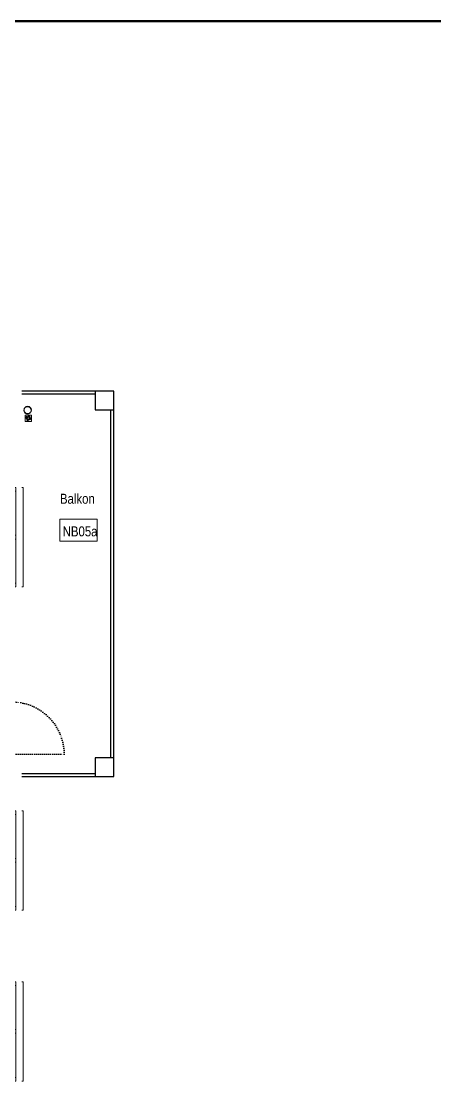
# Model space of a CAD drawing. Header units: millimetres. Extents: x 1852829 to 1882754, y -270850 to -231658.
# Drawn here: x 1863204 to 1863869, y -263907 to -262194 of the extents above; entities that cross this region are included whole.
import ezdxf
from ezdxf.enums import TextEntityAlignment as Align

# ---------------------------------------------------------------- set-up
doc = ezdxf.new("R2010")
doc.units = ezdxf.units.MM
doc.linetypes.add('izdüşüm arka', pattern=[3.175, 0, -3.175])
for name, color, linetype, lineweight in [('a_doğrama', 251, 'Continuous', 20), ('a_duvar', 251, 'Continuous', 35), ('a_görünüş', 32, 'Continuous', 25), ('a_görünüş_ince', 8, 'Continuous', 20), ('a_izdüşüm_arka', 251, 'izdüşüm arka', 30), ('a_not_mahal', 253, 'Continuous', 5), ('a_tefriş', 8, 'Continuous', 20), ('a_çerçeve_line', 7, 'Continuous', 50), ('m_yib', 65, 'Continuous', 20)]:
    doc.layers.add(name, color=color, linetype=linetype, lineweight=lineweight)
doc.styles.get("Standard").update_dxf_attribs({"font": 'ARIALN.TTF'})

# ---------------------------------------------------------------- blocks, each defined once
blk = doc.blocks.new('160p')
at = {"layer": 'a_doğrama', "color": 251}
for points in [[(-6, -6), (-6, 0), (-12, 0), (-12, -6)], [(0, -6), (0, 0), (-6, 0), (-6, -6)], [(-6, -83), (-6, -77), (-12, -77), (-12, -83)], [(0, -83), (0, -77), (-6, -77), (-6, -83)], [(-6, -160), (-6, -154), (-12, -154), (-12, -160)], [(0, -160), (0, -154), (-6, -154), (-6, -160)]]:
    blk.add_lwpolyline(points, close=True, dxfattribs=at)
for points in [[(2, -1), (2, 2), (0, 2), (0, -2), (1, -2), (2, -1)], [(-9.5, -6), (-9.5, -77)], [(-8.5, -6), (-8.5, -77)], [(-3.5, -83), (-3.5, -154)], [(-2.5, -83), (-2.5, -154)], [(2, -159), (2, -162), (0, -162), (0, -158), (1, -158), (2, -159)]]:
    blk.add_lwpolyline(points, dxfattribs=at)
at = {"layer": 'a_görünüş_ince', "color": 251}
for points in [[(-22, -160), (-24, -160), (-24, 0), (-22, 0)], [(-12, -77), (-12, -6)], [(-6, -77), (-6, -6)], [(-6, -77), (-6, -6)], [(0, -77), (0, -6)], [(-12, -154), (-12, -83)], [(-6, -154), (-6, -83)], [(-6, -154), (-6, -83)], [(0, -154), (0, -83)]]:
    blk.add_lwpolyline(points, dxfattribs=at)
blk = doc.blocks.new('kapı_120_c_blok')
at = {"layer": 'a_doğrama', "color": 251}
for points in [[(-2, 119), (-2, 122), (0, 122), (0, 118), (-1, 118), (-2, 119)], [(2.5, 114), (2.5, 96)], [(3.5, 114), (3.5, 96)], [(2.5, 84), (2.5, 12)], [(3.5, 84), (3.5, 12)], [(-2, 1), (-2, -2), (0, -2), (0, 2), (-1, 2), (-2, 1)]]:
    blk.add_lwpolyline(points, dxfattribs=at)
for points in [[(0, 114), (6, 114), (6, 120), (0, 120)], [(0, 90), (6, 90), (6, 96), (0, 96)], [(0, 84), (6, 84), (6, 90), (0, 90)], [(0, 6), (6, 6), (6, 12), (0, 12)], [(0, 0), (6, 0), (6, 6), (0, 6)]]:
    blk.add_lwpolyline(points, close=True, dxfattribs=at)
at = {"layer": 'a_görünüş_ince', "color": 251}
for points in [[(0, 114), (0, 96)], [(6, 114), (6, 96)], [(0, 84), (0, 12)], [(6, 84), (6, 12)]]:
    blk.add_lwpolyline(points, dxfattribs=at)
at = {"layer": 'a_izdüşüm_arka', "color": 251}
blk.add_lwpolyline([(6, 6), (90, 6)], dxfattribs=at)
blk.add_arc((6, 6), 84, 0, 90, dxfattribs=at)
blk = doc.blocks.new('tefriş_süzgeç')
at = {"layer": 'a_tefriş'}
for p, q in [((5, 0), (-5, 0)), ((-5, 0), (-5, -10)), ((5, -10), (5, 0)), ((-5, -10), (5, -10)), ((-3.6, -5.1), (-4.1, -5.1)), ((-2.6, -5.1), (-3.1, -5.1)), ((-2.5, -2.5), (-2.9, -2.2)), ((-2.6, -7.6), (-2.9, -7.9)), ((-2, -3.3), (-2.3, -3)), ((-1.9, -6.9), (-2.2, -7.2)), ((-1.6, -5.1), (-2.1, -5.1)), ((-1.2, -3.9), (-1.5, -3.6)), ((-1.2, -6.2), (-1.5, -6.5)), ((-0.2, -2.5), (-0.2, -2)), ((-0.1, -1.5), (-0.1, -1)), ((-0.1, -3), (-0.1, -3.5)), ((-0.1, -6.6), (-0.1, -7.1)), ((-0.1, -7.6), (-0.1, -8.1)), ((-0.1, -8.6), (-0.1, -9.1)), ((1, -4), (1.4, -3.6)), ((1.1, -6.2), (1.4, -6.5)), ((1.5, -5.1), (2, -5.1)), ((1.7, -3.3), (2.1, -2.9)), ((1.8, -6.9), (2.1, -7.2)), ((2.5, -2.5), (2.8, -2.2)), ((2.5, -5.1), (3, -5.1)), ((2.5, -7.5), (2.8, -7.9)), ((3.5, -5.1), (4, -5.1))]:
    blk.add_line(p, q, dxfattribs=at)
for centre, radius, start, end in [((-0.1, -5.1), 4.06, 134.2896, 180), ((-0.1, -5.1), 3.56, 134.2896, 180), ((-0.1, -5.1), 3.06, 180, 225), ((-0.1, -5.1), 4.06, 225, 270), ((-0.1, -5.1), 2.56, 180, 225), ((-0.1, -5.1), 3.56, 225, 270), ((-0.4, -4.4), 2.4, 84.5943, 143.2016), ((-0.1, -5.1), 2.06, 134.2896, 180), ((-0.1, -5), 2.44, 90.343, 138.1212), ((-0.1, -5.1), 1.56, 134.2896, 180), ((-0.1, -5.1), 2.06, 225, 270), ((-0.1, -5.1), 1.56, 225, 270), ((-0.1, -5.1), 4.06, 45, 90), ((-0.1, -5.1), 3.56, 45, 90), ((-0.1, -5.1), 2.06, 45, 90), ((-0.1, -5.1), 1.56, 45, 90), ((-0.1, -5.1), 2.56, 270, 315.7104), ((-0.1, -5.1), 3.06, 270, 315.7104), ((-0.1, -5.1), 1.56, 314.2896, 360), ((-0.1, -5.1), 2.06, 314.2896, 360), ((-0.1, -5.1), 2.56, 360, 45), ((-0.1, -5.1), 3.06, 360, 45), ((-0.1, -5.1), 3.56, 314.2896, 360), ((-0.1, -5.1), 4.06, 314.2896, 360)]:
    blk.add_arc(centre, radius, start, end, dxfattribs=at)

msp = doc.modelspace()

# ---------------------------------------------------------------- linework, layer by layer
at = {"layer": 'a_görünüş', "color": 251}
for points in [[(1863322.7, -262788.5), (1863204.7, -262788.5)], [(1863322.7, -262793.5), (1863204.7, -262793.5)], [(1863347.7, -263378.5), (1863347.7, -262818.5)], [(1863352.7, -263378.5), (1863352.7, -262818.5)], [(1863204.7, -263403.5), (1863322.7, -263403.5)], [(1863204.7, -263408.5), (1863322.7, -263408.5)]]:
    msp.add_lwpolyline(points, dxfattribs=at)
for points in [[(1863322.7, -262818.5), (1863352.7, -262818.5), (1863352.7, -262788.5), (1863322.7, -262788.5)], [(1863322.7, -263408.5), (1863352.7, -263408.5), (1863352.7, -263378.5), (1863322.7, -263378.5)]]:
    msp.add_lwpolyline(points, close=True, dxfattribs=at)
at = {"layer": 'a_not_mahal'}
msp.add_lwpolyline([(1863325.9, -262994.7), (1863265.9, -262994.7), (1863265.9, -263029.7), (1863325.9, -263029.7)], close=True, dxfattribs=at)
at = {"layer": 'a_çerçeve_line'}
msp.add_lwpolyline([(1872123.9, -265193.7), (1872123.9, -262193.7), (1853005.4, -262193.7), (1853005.4, -265193.7)], close=True, dxfattribs=at)
at = {"layer": 'm_yib'}
for centre in [(1863213.7, -262819.6), (1863214, -262818.9), (1863214, -262818.9)]:
    msp.add_circle(centre, 5.92, dxfattribs=at)

# ---------------------------------------------------------------- block references
msp.add_blockref('kapı_120_c_blok', (1863182.7, -263378.5))
msp.add_blockref('kapı_120_c_blok', (1863182.7, -263378.5))
msp.add_blockref('kapı_120_c_blok', (1863182.7, -263378.5))
at = {"layer": 'a_duvar', "xscale": -1}
for p in [(1863182.7, -262943.5), (1863182.7, -263463.5), (1863182.7, -263738.5)]:
    msp.add_blockref('160p', p, dxfattribs=at)
at = {"layer": 'a_tefriş', "rotation": 179.9999999999999}
msp.add_blockref('tefriş_süzgeç', (1863214.9, -262837.2), dxfattribs=at)

# ---------------------------------------------------------------- texts
at = {"layer": 'a_not_mahal'}
msp.add_text('Balkon', height=16, dxfattribs=at).set_placement((1863265.9, -262969.7))
msp.add_text('NB05a', height=16, rotation=360, dxfattribs=at).set_placement((1863298.3, -263022.2), align=Align.CENTER)

doc.saveas('drawing.dxf')
